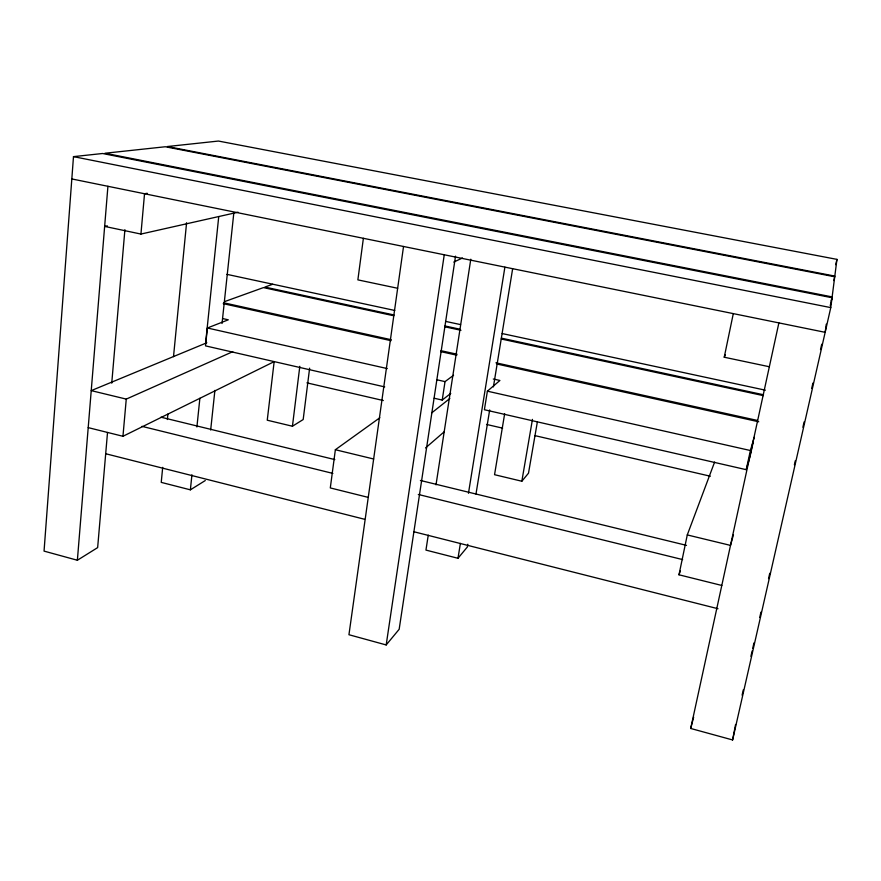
<?xml version="1.0" encoding="UTF-8"?>
<svg xmlns="http://www.w3.org/2000/svg" width="881" height="881" viewBox="0 0 881 881"><rect width="100%" height="100%" fill="white"/><g stroke="black" fill="none" stroke-linecap="round" stroke-linejoin="round"><path stroke-width="1.32" d="M778.881 322.898L690.704 728.466L732.607 739.952L830.772 307.612L832.038 297.734L102.57 153.503L73.486 156.631L44.05 551.11L77.374 560.25L97.648 547.608L107.515 432.505M77.374 560.25L107.922 186.298M111.744 383.169L124.904 229.699M88.21 427.626L122.955 436.282L126.258 399.104L232.76 351.684M107.339 225.855L104.652 226.406L140.938 234.06L144.528 193.743L147.215 193.291M162.699 467.348L161.234 482.381L190.373 489.836L205.284 480.541M167.379 419.51L167.908 414.048M173.513 356.651L186.585 222.728M190.373 489.836L191.937 474.804M196.904 426.977L199.877 398.278M205.548 343.623L218.741 216.55M222.926 318.614L228.278 319.814L207.387 327.996L205.526 345.881L384.711 386.913M210.669 430.016L214.898 390.404M222.034 323.481L233.828 212.861M274.134 361.838L267.251 420.204L292.437 426.239L303.185 419.532L309.627 368.159M292.437 426.239L299.815 366.309M832.138 296.908L834.725 276.777L165.298 146.753L105.037 153.239L832.138 296.908L831.246 300.839M834.814 276.094L836.95 259.377L218.444 141.048L167.379 146.532L834.814 276.094L833.855 280.587M379.843 417.759L335.364 449.728L330.298 487.931L368.247 497.391M363.379 238.299L357.873 279.872L397.65 288.263M826.29 324.142L825.167 332.324L71.824 178.942M403.531 246.482L348.942 634.727L386.186 644.947L399.159 629.287L455.532 256.151M386.186 644.947L444.255 254.763M434.19 398.234L442.218 400.073L445.037 381.616L453.561 375.273M428.254 535.141L425.952 550.096L457.988 558.29L467.37 546.958L467.811 544.249M436.007 484.847L470.795 259.201M457.988 558.29L460.389 543.39M468.461 493.294L504.89 267.174M493.305 378.995L499.923 380.471L487.391 391.175L484.396 409.731L746.229 469.683L750.227 455.818M475.982 494.054L489.671 409.951M493.415 386.891L512.621 268.87M504.659 413.751L494.549 474.694L521.838 481.235L528.501 473.185L537.355 421.966M521.838 481.235L532.454 419.378M732.607 739.952L735.58 724.49M721.803 585.458L678.987 574.797L687.279 534.932L714.623 462.04M769.355 366.749L724.237 357.223L733.3 313.614M746.229 469.683L750.392 450.521L754.257 437.273M750.513 454.486L753.398 441.238M835.75 264.674L836.95 259.377M830.243 305.641L832.038 297.734M742.099 695.175L743.311 689.812M750.909 656.323L752.132 650.971M752.737 648.284L753.949 642.932M759.73 617.482L760.942 612.119M768.54 578.641L769.752 573.278M794.376 464.783L795.29 460.763M802.888 427.274L804.1 421.922M811.698 388.433L812.91 383.07M820.508 349.592L821.731 344.229M690.704 728.466L693.644 717.134M733.433 534.789L730.514 545.394L687.279 534.932M678.987 574.797L680.385 570.921M724.237 357.223L725.404 354.768M425.545 447.922L444.288 431.734M431.602 412.969L449.85 398.487M442.218 400.073L450.764 393.378M122.955 436.282L274.332 361.562M453.77 262.075L462.492 258.001M206.815 342.775L91.228 390.624L126.258 399.104M224.787 301.544L263.43 287.602L393.785 315.772M272.592 284.288L264.873 287.074L393.895 314.946M140.938 234.06L238.024 212.211M73.486 156.631L830.772 307.612M226.913 274.343L394.765 310.453M445.797 321.433L460.565 324.604M502.192 333.558L765.391 390.184M444.971 325.97L459.761 329.164M501.421 338.161L763.508 394.765M444.85 326.807L460.983 330.287M501.3 339.009L763.364 395.635M223.554 302.767L391.285 339.736M440.94 350.682L457.041 354.228M495.948 362.807L757.616 420.479M223.245 303.659L391.01 340.672M440.676 351.618L456.776 355.175M497.049 364.051L758.761 421.79M207.387 327.996L387.299 368.588M436.976 379.799L445.037 381.616M487.391 391.175L750.392 450.521M306.918 382.861L383.323 400.547M486.532 424.433L502.622 428.155M534.789 435.599L710.372 476.225M335.364 449.728L373.654 459.001M160.97 417.198L334.813 459.596M420.402 480.464L686.519 545.372M141.973 426.36L332.875 473.405M418.31 494.461L682.643 559.589M105.775 453.759L364.536 519.261M413.883 531.75L717.993 608.727"/></g></svg>
